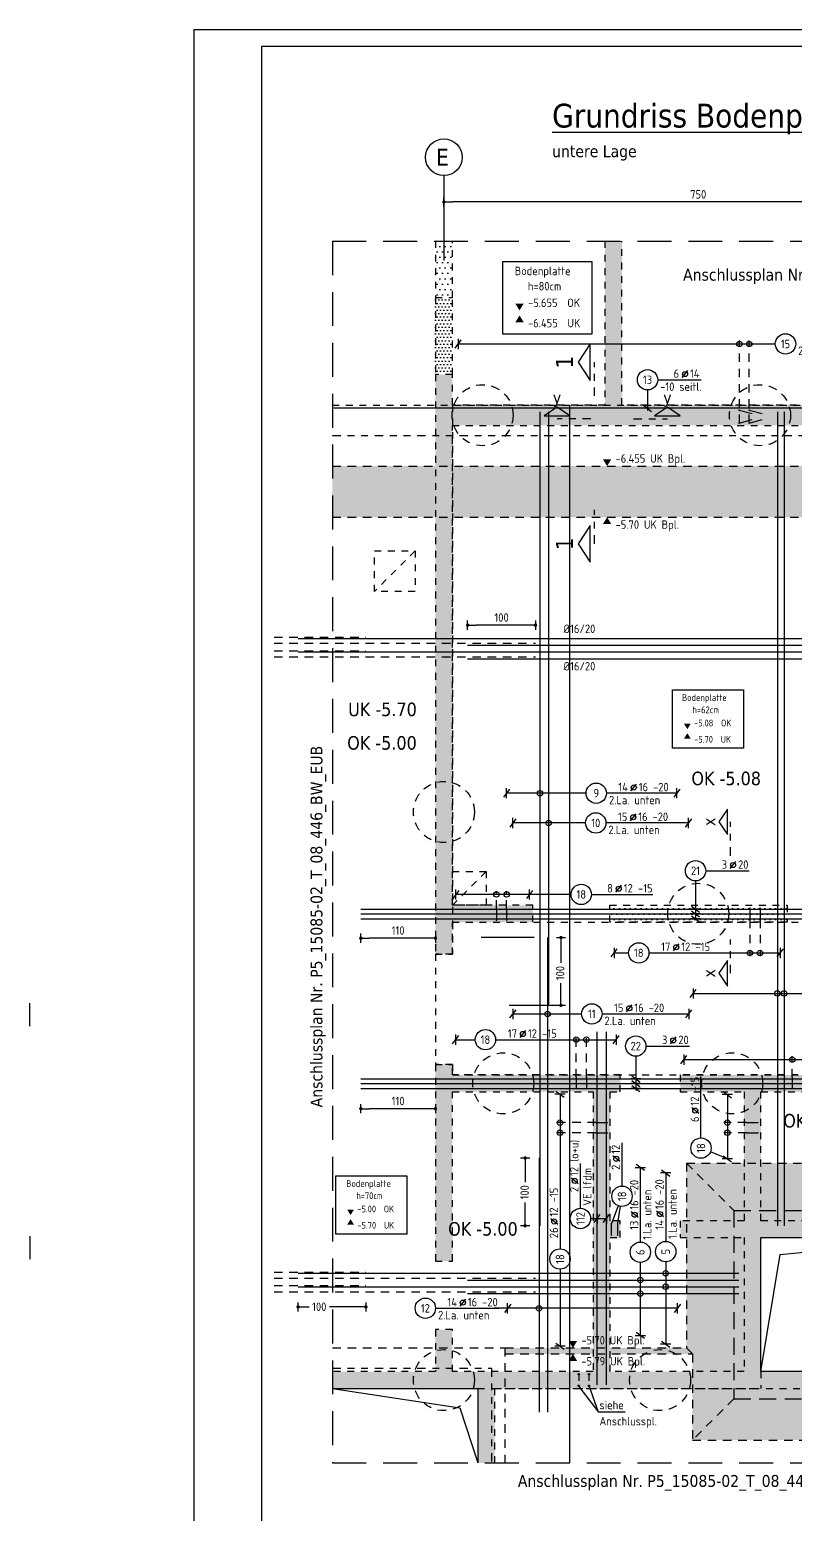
# Model space of a CAD drawing. Extents: x -28 to 85, y -37 to 54.
# Drawn here: x -2.42 to 8.87, y 20.16 to 42.05 of the extents above; entities that cross this region are included whole.
import ezdxf
from ezdxf.enums import TextEntityAlignment as Align

# ---------------------------------------------------------------- set-up
doc = ezdxf.new("R2010")
doc.units = 0
doc.header["$LTSCALE"] = 0.5
for name, pattern in [('AUSGEZOGEN', [1000.01, 1000, 0.01]), ('DASHDOTSMALL', [1.05, 0.5, -0.25, 0.05, -0.25]), ('DIVIDE2', [0.625, 0.25, -0.125, 0, -0.125, 0, -0.125]), ('DOT', [0.175, 0.05, -0.125]), ('GESTRICHELTX2', [1.5, 1, -0.5]), ('HIDDEN', [0.375, 0.25, -0.125]), ('HIDDEN2', [0.187, 0.125, -0.062]), ('PUNKT', [0.175, 0.05, -0.125]), ('STRICHPUNKT2', [0.55, 0.25, -0.125, 0.05, -0.125]), ('VERDECKT', [0.375, 0.25, -0.125]), ('VERDECKTX2', [0.75, 0.5, -0.25])]:
    doc.linetypes.add(name, pattern=pattern)
for name, color, linetype in [('ACHSEN', 7, 'Continuous'), ('AFB', 7, 'Continuous'), ('AFU', 7, 'Continuous'), ('BETON', 7, 'Continuous'), ('Brüstung 2.UG', 7, 'Continuous'), ('DRUEBER', 7, 'Continuous'), ('grau_dunkel', 7, 'Continuous'), ('grau_hell', 7, 'Continuous'), ('Gründungspfähle', 7, 'Continuous'), ('HILFE', 7, 'Continuous'), ('koten', 7, 'Continuous'), ('MASSE', 7, 'Continuous'), ('OBJEKT', 7, 'Continuous'), ('RAHMEN', 7, 'Continuous'), ('RND', 7, 'Continuous'), ('SCHNITTE', 7, 'Continuous'), ('SCHRAFF', 7, 'Continuous'), ('SFP_Achsen', 7, 'Continuous'), ('TEXT', 7, 'Continuous'), ('VERDECKT', 7, 'Continuous'), ('Versprung oberseitig', 7, 'Continuous')]:
    doc.layers.add(name, color=color, linetype=linetype)
doc.layers.add('NOPLOT', color=7, linetype='Continuous', plot=False)
doc.styles.add('helv', font='tahoma.ttf')
doc.styles.add('txt', font='isocp.shx')
doc.linetypes.add('AFU_50L', pattern='A,0.75,["/",Standard,S=0.2,R=0,X=-0.01,Y=-0.1],0.07,["/",Standard,S=0.2,R=0,X=-0.01,Y=-0.1],0.75', length=1.57)
doc.dimstyles.new('DOT_I', dxfattribs={"dimscale": 0.5, "dimtxt": 0.25, "dimasz": 0.25, "dimexe": 0.1, "dimexo": 0.3, "dimgap": 0.1, "dimtad": 1, "dimdec": 3, "dimzin": 3, "dimtxsty": 'txt', "dimblk": 'DOT', "dimblk1": 'DOT', "dimblk2": 'DOT', "dimsah": 1, "dimcen": 0.1, "dimse1": 1, "dimse2": 1, "dimazin": 0, "dimtfac": 1, "dimtdec": 4, "dimtix": 1, "dimtmove": 2, "dimatfit": 3, "dimfxl": 0, "dimtvp": 1, "dimtolj": 1, "dimtzin": 0, "dimarcsym": 0})
pattern_1 = [(0, (-2.69238, 6.23199), (0.0396875, 0.079375), [0, -0.079375])]

# ---------------------------------------------------------------- blocks, each defined once
blk = doc.blocks.new('okrd_o')
at = {"layer": 'koten', "color": 7, "linetype": 'Continuous'}
blk.add_solid([(-0.125, 0.202), (0.125, 0.202), (0, 0)], dxfattribs=at)
at = {"layer": 'koten', "style": 'txt'}
blk.add_attdef('OKRD', (0.25, 0.1), '', height=0.25, dxfattribs=at)
blk = doc.blocks.new('okrd_u')
at = {"layer": 'koten', "color": 7, "linetype": 'Continuous'}
blk.add_solid([(-0.125, -0.202), (0.125, -0.202), (0, 0)], dxfattribs=at)
at = {"layer": 'koten', "style": 'txt'}
blk.add_attdef('OKRD', (0.25, -0.35), '', height=0.25, dxfattribs=at)
blk = doc.blocks.new('lei_gre')
at = {"layer": 'RND', "color": 7, "linetype": 'Continuous'}
for p, q in [((-0.09, -0.12), (0.09, 0.12)), ((0, 0.15), (0, -0.15))]:
    blk.add_line(p, q, dxfattribs=at)
blk = doc.blocks.new('RND_LEI')
at = {"layer": 'RND', "color": 7, "linetype": 'Continuous'}
blk.add_line((1.022, 0.066), (1.19, 0.27), dxfattribs=at)
for centre, radius in [((0, 0), 0.3), ((1.106, 0.168), 0.075)]:
    blk.add_circle(centre, radius, dxfattribs=at)
at = {"layer": 'RND', "color": 7, "linetype": 'Continuous', "style": 'txt'}
blk.add_attdef('POSL', text='', height=0.25, dxfattribs=at).set_placement((0, 0), align=Align.MIDDLE)
blk.add_attdef('ANZ', text='', height=0.25, dxfattribs=at).set_placement((0.931, 0.057), align=Align.RIGHT)
for tag, p in [('DUM', (1.253, 0.057)), ('ABSTD', (1.674, 0.057)), ('POSTXT', (0.374, -0.327))]:
    blk.add_attdef(tag, p, '', height=0.25, dxfattribs=at)
blk = doc.blocks.new('DOT')
at = {"layer": 'MASSE', "color": 7, "linetype": 'Continuous'}
for p, q in [((0, 0), (-1, 0)), ((0, 0.54), (0, -0.54))]:
    blk.add_line(p, q, dxfattribs=at)
at = {"layer": 'MASSE', "color": 7, "linetype": 'Continuous', "const_width": 0.2}
blk.add_lwpolyline([(-0.1, 0, 1), (0.1, 0, 1)], format="xyb", close=True, dxfattribs=at)
blk = doc.blocks.new('*D26')
at = {"layer": 'Defpoints', "color": 0, "linetype": 'AUSGEZOGEN', "transparency": 16777216}
for p in [(5.414, 28.666), (5.414, 28.666), (5.414, 27.666)]:
    blk.add_point(p, dxfattribs=at)
at = {"layer": 'MASSE', "color": 0, "linetype": 'AUSGEZOGEN', "lineweight": -2, "transparency": 16777216}
for p, q in [((5.414, 28.541), (5.414, 28.293)), ((5.414, 27.791), (5.414, 27.992))]:
    blk.add_line(p, q, dxfattribs=at)
at = {"layer": 'MASSE', "color": 0, "linetype": 'AUSGEZOGEN', "lineweight": -2, "transparency": 16777216, "xscale": 0.125, "yscale": 0.125, "zscale": 0.125}
for p, rotation in [((5.414, 28.666), 90), ((5.414, 27.666), 270)]:
    blk.add_blockref('DOT', p, dxfattribs=dict(at, rotation=rotation))
at = {"layer": 'MASSE', "color": 0, "linetype": 'AUSGEZOGEN', "transparency": 16777216, "insert": (5.401, 28.142), "char_height": 0.125, "attachment_point": 5, "rotation": 90, "style": 'txt'}
blk.add_mtext('\\A1;100', dxfattribs=at)
blk = doc.blocks.new('*D27')
at = {"layer": 'Defpoints', "color": 0, "linetype": 'AUSGEZOGEN', "transparency": 16777216}
for p in [(4.885, 25.416), (4.885, 24.416), (4.885, 24.416)]:
    blk.add_point(p, dxfattribs=at)
at = {"layer": 'MASSE', "color": 0, "linetype": 'AUSGEZOGEN', "lineweight": -2, "transparency": 16777216}
for p, q in [((4.885, 25.291), (4.885, 25.06)), ((4.885, 24.541), (4.885, 24.76))]:
    blk.add_line(p, q, dxfattribs=at)
at = {"layer": 'MASSE', "color": 0, "linetype": 'AUSGEZOGEN', "lineweight": -2, "transparency": 16777216, "xscale": 0.125, "yscale": 0.125, "zscale": 0.125}
for p, rotation in [((4.885, 25.416), 90), ((4.885, 24.416), 270)]:
    blk.add_blockref('DOT', p, dxfattribs=dict(at, rotation=rotation))
at = {"layer": 'MASSE', "color": 0, "linetype": 'AUSGEZOGEN', "transparency": 16777216, "insert": (4.878, 24.91), "char_height": 0.125, "attachment_point": 5, "rotation": 90, "style": 'txt'}
blk.add_mtext('\\A1;100', dxfattribs=at)
blk = doc.blocks.new('*D28')
at = {"layer": 'Defpoints', "color": 0, "linetype": 'AUSGEZOGEN', "transparency": 16777216}
for p in [(3.688, 39.511), (3.688, 39.511), (11.188, 39.511)]:
    blk.add_point(p, dxfattribs=at)
at = {"layer": 'MASSE', "color": 0, "linetype": 'AUSGEZOGEN', "lineweight": -2, "transparency": 16777216}
blk.add_line((11.063, 39.511), (3.813, 39.511), dxfattribs=at)
at = {"layer": 'MASSE', "color": 0, "linetype": 'AUSGEZOGEN', "lineweight": -2, "transparency": 16777216, "xscale": 0.125, "yscale": 0.125, "zscale": 0.125, "rotation": 180}
blk.add_blockref('DOT', (3.688, 39.511), dxfattribs=at)
at = {"layer": 'MASSE', "color": 0, "linetype": 'AUSGEZOGEN', "lineweight": -2, "transparency": 16777216, "xscale": 0.125, "yscale": 0.125, "zscale": 0.125}
blk.add_blockref('DOT', (11.188, 39.511), dxfattribs=at)
at = {"layer": 'MASSE', "color": 0, "linetype": 'AUSGEZOGEN', "transparency": 16777216, "insert": (7.438, 39.623), "char_height": 0.125, "attachment_point": 5, "style": 'txt'}
blk.add_mtext('\\A1;750', dxfattribs=at)
blk = doc.blocks.new('*D33')
at = {"layer": 'Defpoints', "color": 0, "linetype": 'AUSGEZOGEN', "transparency": 16777216}
for p in [(4.038, 33.271), (4.038, 33.271), (5.038, 33.271)]:
    blk.add_point(p, dxfattribs=at)
at = {"layer": 'MASSE', "color": 0, "linetype": 'AUSGEZOGEN', "lineweight": -2, "transparency": 16777216}
blk.add_line((4.913, 33.271), (4.163, 33.271), dxfattribs=at)
at = {"layer": 'MASSE', "color": 0, "linetype": 'AUSGEZOGEN', "lineweight": -2, "transparency": 16777216, "xscale": 0.125, "yscale": 0.125, "zscale": 0.125, "rotation": 180}
blk.add_blockref('DOT', (4.038, 33.271), dxfattribs=at)
at = {"layer": 'MASSE', "color": 0, "linetype": 'AUSGEZOGEN', "lineweight": -2, "transparency": 16777216, "xscale": 0.125, "yscale": 0.125, "zscale": 0.125}
blk.add_blockref('DOT', (5.038, 33.271), dxfattribs=at)
at = {"layer": 'MASSE', "color": 0, "linetype": 'AUSGEZOGEN', "transparency": 16777216, "insert": (4.538, 33.384), "char_height": 0.125, "attachment_point": 5, "style": 'txt'}
blk.add_mtext('\\A1;100', dxfattribs=at)
blk = doc.blocks.new('*D36')
at = {"layer": 'Defpoints', "color": 0, "linetype": 'AUSGEZOGEN', "transparency": 16777216}
for p in [(2.463, 26.143), (2.463, 26.143), (3.563, 26.143)]:
    blk.add_point(p, dxfattribs=at)
at = {"layer": 'MASSE', "color": 0, "linetype": 'AUSGEZOGEN', "lineweight": -2, "transparency": 16777216}
blk.add_line((3.438, 26.143), (2.588, 26.143), dxfattribs=at)
at = {"layer": 'MASSE', "color": 0, "linetype": 'AUSGEZOGEN', "lineweight": -2, "transparency": 16777216, "xscale": 0.125, "yscale": 0.125, "zscale": 0.125, "rotation": 180}
blk.add_blockref('DOT', (2.463, 26.143), dxfattribs=at)
at = {"layer": 'MASSE', "color": 0, "linetype": 'AUSGEZOGEN', "lineweight": -2, "transparency": 16777216, "xscale": 0.125, "yscale": 0.125, "zscale": 0.125}
blk.add_blockref('DOT', (3.563, 26.143), dxfattribs=at)
at = {"layer": 'MASSE', "color": 0, "linetype": 'AUSGEZOGEN', "transparency": 16777216, "insert": (3.013, 26.256), "char_height": 0.125, "attachment_point": 5, "style": 'txt'}
blk.add_mtext('\\A1;110', dxfattribs=at)
blk = doc.blocks.new('*D37')
at = {"layer": 'Defpoints', "color": 0, "linetype": 'AUSGEZOGEN', "transparency": 16777216}
for p in [(2.463, 28.657), (2.463, 28.657), (3.563, 28.657)]:
    blk.add_point(p, dxfattribs=at)
at = {"layer": 'MASSE', "color": 0, "linetype": 'AUSGEZOGEN', "lineweight": -2, "transparency": 16777216}
blk.add_line((3.438, 28.657), (2.588, 28.657), dxfattribs=at)
at = {"layer": 'MASSE', "color": 0, "linetype": 'AUSGEZOGEN', "lineweight": -2, "transparency": 16777216, "xscale": 0.125, "yscale": 0.125, "zscale": 0.125, "rotation": 180}
blk.add_blockref('DOT', (2.463, 28.657), dxfattribs=at)
at = {"layer": 'MASSE', "color": 0, "linetype": 'AUSGEZOGEN', "lineweight": -2, "transparency": 16777216, "xscale": 0.125, "yscale": 0.125, "zscale": 0.125}
blk.add_blockref('DOT', (3.563, 28.657), dxfattribs=at)
at = {"layer": 'MASSE', "color": 0, "linetype": 'AUSGEZOGEN', "transparency": 16777216, "insert": (3.013, 28.77), "char_height": 0.125, "attachment_point": 5, "style": 'txt'}
blk.add_mtext('\\A1;110', dxfattribs=at)
blk = doc.blocks.new('*D43')
at = {"layer": 'Defpoints', "color": 0, "linetype": 'AUSGEZOGEN', "transparency": 16777216}
for p in [(1.538, 23.22), (1.538, 23.22), (2.538, 23.22)]:
    blk.add_point(p, dxfattribs=at)
at = {"layer": 'MASSE', "color": 0, "linetype": 'AUSGEZOGEN', "lineweight": -2, "transparency": 16777216}
for p, q in [((1.663, 23.22), (1.7, 23.22)), ((2.413, 23.22), (2, 23.22))]:
    blk.add_line(p, q, dxfattribs=at)
at = {"layer": 'MASSE', "color": 0, "linetype": 'AUSGEZOGEN', "lineweight": -2, "transparency": 16777216, "xscale": 0.125, "yscale": 0.125, "zscale": 0.125, "rotation": 180}
blk.add_blockref('DOT', (1.538, 23.22), dxfattribs=at)
at = {"layer": 'MASSE', "color": 0, "linetype": 'AUSGEZOGEN', "lineweight": -2, "transparency": 16777216, "xscale": 0.125, "yscale": 0.125, "zscale": 0.125}
blk.add_blockref('DOT', (2.538, 23.22), dxfattribs=at)
at = {"layer": 'MASSE', "color": 0, "linetype": 'AUSGEZOGEN', "transparency": 16777216, "insert": (1.85, 23.223), "char_height": 0.125, "attachment_point": 5, "style": 'txt'}
blk.add_mtext('\\A1;100', dxfattribs=at)
blk = doc.blocks.new('DINA0')
at = {"layer": 'RAHMEN'}
for p, q in [((0, 84.1), (0, 0)), ((118.9, 84.1), (0, 84.1))]:
    blk.add_line(p, q, dxfattribs=at)
at = {"layer": 'RAHMEN', "color": 5}
for p, q in [((118.4, 83.6), (2, 83.6)), ((2, 83.6), (2, 0.5))]:
    blk.add_line(p, q, dxfattribs=at)
blk = doc.blocks.new('SCHN-2')
at = {"layer": 'SCHNITTE', "color": 6, "linetype": 'Continuous'}
blk.add_lwpolyline([(0.378, 0.088), (0, 0.34), (-0.378, 0.088)], close=True, dxfattribs=at)
at = {"layer": 'SCHNITTE', "color": 1, "linetype": 'DASHDOTSMALL', "style": 'helv'}
blk.add_attdef('SCHN-2', text='', height=0.35, dxfattribs=at).set_placement((0, 0.45), align=Align.CENTER)
blk = doc.blocks.new('SCHN-1')
at = {"layer": 'SCHNITTE', "color": 5, "linetype": 'Continuous'}
blk.add_lwpolyline([(0.54, 0.125), (0, 0.485), (-0.54, 0.125)], close=True, dxfattribs=at)
at = {"layer": 'SCHNITTE', "color": 6, "linetype": 'Continuous', "style": 'helv'}
blk.add_attdef('SCHN-1', text='', height=0.5, dxfattribs=at).set_placement((0, 0.635), align=Align.CENTER)

msp = doc.modelspace()

# ---------------------------------------------------------------- hatches: boundary and pattern name
at = {"layer": 'Brüstung 2.UG', "linetype": 'DOT'}
h = msp.add_hatch(dxfattribs=at)
h.set_pattern_fill('DOTS', color=102, scale=0.8, double=1)
h.set_pattern_definition([(0, (-103.23666, 507.36526), (0.025, 0.05), [0, -0.05])])
h.paths.add_polyline_path([(3.81265, 38.10137), (3.56265, 38.10137), (3.56265, 36.96637), (3.81265, 36.96637)])
at = {"layer": 'grau_dunkel'}
h = msp.add_hatch(color=21, dxfattribs=at)
h.paths.add_polyline_path([(11.46265, 21.86637), (11.46265, 24.64137), (7.96265, 24.64137), (7.96265, 21.86637)])
h.paths.add_polyline_path([(8.36265, 24.24137), (8.36265, 22.26637), (11.06265, 22.26637), (11.06265, 24.24137)], flags=16)
at = {"layer": 'grau_hell'}
h = msp.add_hatch(color=9, dxfattribs=at)
h.paths.add_polyline_path([(14.58765, 35.61637), (15.34265, 34.86137), (15.34265, 36.51637), (14.58765, 36.51637)])
h.paths.add_polyline_path([(2.04278, 35.61637), (2.04278, 34.86137), (15.34265, 34.86137), (14.58765, 35.61637)])
h = msp.add_hatch(color=9, dxfattribs=at)
h.paths.add_polyline_path([(7.26265, 25.34137), (7.26265, 22.61638), (7.35265, 22.52638), (7.35265, 21.25637), (12.07265, 21.25637), (12.07265, 22.52638), (12.16265, 22.61638), (12.16265, 25.34137)])
h.paths.add_polyline_path([(7.96265, 24.64137), (7.96265, 21.86637), (11.46265, 21.86637), (11.46265, 24.64137)], flags=16)
h = msp.add_hatch(color=9, dxfattribs=at)
h.paths.add_polyline_path([(7.35265, 22.52638), (7.26265, 22.61638), (4.58765, 22.61637), (4.58765, 22.52637)])
h.paths.add_polyline_path([(12.16267, 22.6164), (12.07267, 22.5264), (17.58765, 22.5264), (17.58765, 22.6164)])
at = {"layer": 'SCHRAFF', "linetype": 'AUSGEZOGEN'}
h = msp.add_hatch(dxfattribs=at)
h.set_pattern_fill('DOTS', scale=0.05, double=1)
h.set_pattern_definition(pattern_1)
h.paths.add_polyline_path([(17.58765, 36.51637), (14.58765, 36.51637), (14.58765, 38.93271), (14.28765, 38.93271), (14.28765, 36.51637), (6.31265, 36.51637), (6.31265, 38.93271), (6.06265, 38.93271), (6.06265, 36.51637), (3.81265, 36.51637), (3.81265, 36.96637), (3.56265, 36.96637), (3.56265, 28.42137), (3.81265, 28.42137), (3.81265, 28.89137), (4.99765, 28.89137), (4.99765, 29.14137), (3.81265, 29.14137), (3.81265, 36.21637), (11.06265, 36.21637), (11.06265, 29.14137), (9.88265, 29.14137), (9.88265, 28.89137), (11.93265, 28.89137), (11.93265, 29.14137), (11.31265, 29.14137), (11.31265, 32.01637), (11.93265, 32.01637), (11.93265, 32.26637), (11.31265, 32.26637), (11.31265, 36.21637), (13.56265, 36.21637), (13.56265, 32.26637), (12.94265, 32.26637), (12.94265, 32.01637), (13.56265, 32.01637), (13.56265, 29.14137), (12.94265, 29.14137), (12.94265, 28.89137), (13.56265, 28.89137), (13.56265, 28.69137), (13.81265, 28.69137), (13.81265, 36.21637), (17.28765, 36.21637), (17.28765, 27.04137), (13.81265, 27.04137), (13.81265, 27.19137), (13.56265, 27.19137), (13.56265, 25.79137), (13.81265, 25.79137), (13.81265, 26.79137), (17.28765, 26.79137), (17.28765, 21.96637), (13.81265, 21.96637), (13.81265, 22.76637), (13.56265, 22.76637), (13.56265, 21.56637), (13.81265, 21.56637), (13.81265, 21.71637), (17.28765, 21.71637), (17.28765, 20.92047), (17.58765, 20.92047)])
h = msp.add_hatch(dxfattribs=at)
h.set_pattern_fill('DOTS', scale=0.05, double=1)
h.set_pattern_definition([(0, (-13.15895, 6.23199), (0.0396875, 0.079375), [0, -0.079375])])
h.paths.add_polyline_path([(3.81265, 38.93271), (3.56265, 38.93271), (3.56265, 38.10137), (3.81265, 38.10137)])
h = msp.add_hatch(dxfattribs=at)
h.set_pattern_fill('DOTS', scale=0.05, double=1)
h.set_pattern_definition(pattern_1)
h.paths.add_polyline_path([(8.74765, 29.14137), (6.13265, 29.14137), (6.13265, 28.89137), (8.74765, 28.89137)])
h = msp.add_hatch(dxfattribs=at)
h.set_pattern_fill('DOTS', scale=0.05, double=1)
h.set_pattern_definition(pattern_1)
h.paths.add_polyline_path([(11.31265, 26.64137), (7.17265, 26.64137), (7.17265, 26.39137), (8.11265, 26.39129), (8.11265, 24.49137), (7.17265, 24.49137), (7.17265, 24.24137), (8.11265, 24.24137), (8.11265, 22.26637), (6.13765, 22.26637), (6.13765, 24.24137), (6.28765, 24.24137), (6.28765, 24.49137), (6.13765, 24.49137), (6.13765, 26.39137), (6.28765, 26.39137), (6.28765, 26.64137), (3.81265, 26.64137), (3.81265, 26.79637), (3.56265, 26.79637), (3.56265, 23.89637), (3.81265, 23.89637), (3.81265, 26.39137), (5.88765, 26.39137), (5.88765, 22.26637), (3.81265, 22.26637), (3.81265, 22.88637), (3.56265, 22.88637), (3.56265, 22.26637), (2.04278, 22.26637), (2.04278, 22.01637), (4.18765, 22.01637), (4.18765, 20.92047), (4.43765, 20.92047), (4.43765, 22.01637), (11.06265, 22.01637), (11.06265, 20.92047), (11.31265, 20.92047), (11.31265, 22.72637), (11.06265, 22.72637), (11.06265, 22.26637), (8.36265, 22.26637), (8.36265, 24.24137), (11.06265, 24.24137), (11.06265, 23.77637), (11.31265, 23.77637), (11.31265, 24.64137), (11.06265, 24.64137), (11.06265, 24.49137), (8.36265, 24.49136), (8.36265, 26.39137), (11.06265, 26.39137), (11.06265, 25.52637), (11.31265, 25.52637)])

# ---------------------------------------------------------------- linework, layer by layer
at = {"layer": 'ACHSEN', "color": 140, "linetype": 'AUSGEZOGEN'}
msp.add_line((3.68765, 39.89818), (3.68765, 38.64547), dxfattribs=at)
at = {"layer": 'AFB', "color": 1, "linetype": 'DIVIDE2'}
for p, q in [((2.04278, 36.06637), (14.41265, 36.06637)), ((2.04278, 22.31637), (4.38765, 22.31637)), ((4.38765, 22.31637), (4.38765, 20.92047))]:
    msp.add_line(p, q, dxfattribs=at)
at = {"layer": 'AFU', "color": 8, "linetype": 'AFU_50L'}
msp.add_line((5.53765, 36.51637), (5.53765, 20.92047), dxfattribs=at)
at = {"layer": 'BETON', "color": 6, "linetype": 'AUSGEZOGEN'}
for p, q in [((2.04278, 22.01637), (4.18765, 22.01637)), ((4.18765, 22.01637), (4.18765, 20.92047))]:
    msp.add_line(p, q, dxfattribs=at)
msp.add_lwpolyline([(8.36265, 24.24137), (11.06265, 24.24137), (11.06265, 22.26637), (8.36265, 22.26637)], close=True, dxfattribs=at)
at = {"layer": 'Brüstung 2.UG', "color": 102, "linetype": 'DOT'}
for p, q in [((3.56265, 38.10137), (3.56265, 36.96637)), ((3.81265, 36.96637), (3.81265, 38.10137))]:
    msp.add_line(p, q, dxfattribs=at)
at = {"layer": 'DRUEBER', "color": 7, "linetype": 'PUNKT', "lineweight": -2}
for p, q in [((3.56265, 38.93271), (3.56265, 38.10137)), ((3.81265, 38.10137), (3.81265, 38.93271)), ((6.06265, 38.93271), (6.06265, 36.51637)), ((6.31265, 36.51637), (6.31265, 38.93271)), ((3.56265, 38.10137), (3.81265, 38.10137)), ((3.81265, 36.96637), (3.56265, 36.96637)), ((3.56265, 36.96637), (3.56265, 28.42137)), ((3.81265, 36.51637), (3.81265, 36.96637)), ((6.06265, 36.51637), (3.81265, 36.51637)), ((14.28765, 36.51637), (6.31265, 36.51637)), ((3.81265, 29.14137), (3.81265, 36.21637)), ((3.81265, 36.21637), (11.06265, 36.21637)), ((4.99765, 29.14137), (3.81265, 29.14137)), ((4.99765, 28.89137), (4.99765, 29.14137)), ((3.81265, 28.42137), (3.81265, 28.89137)), ((3.81265, 28.89137), (4.99765, 28.89137)), ((3.56265, 28.42137), (3.81265, 28.42137)), ((3.81265, 26.79637), (3.56265, 26.79637)), ((3.56265, 26.79637), (3.56265, 23.89637)), ((3.81265, 26.64137), (3.81265, 26.79637)), ((6.28765, 26.64137), (3.81265, 26.64137)), ((6.28765, 26.39137), (6.28765, 26.64137)), ((11.31265, 26.64137), (7.17265, 26.64137)), ((7.17265, 26.64137), (7.17265, 26.39137)), ((3.81265, 23.89637), (3.81265, 26.39137)), ((3.81265, 26.39137), (5.88765, 26.39137)), ((5.88765, 26.39137), (5.88765, 22.26637)), ((6.13765, 24.49137), (6.13765, 26.39137)), ((6.13765, 26.39137), (6.28765, 26.39137)), ((7.17265, 26.39137), (8.11265, 26.39129)), ((8.11265, 26.39129), (8.11265, 24.49137)), ((8.36265, 24.49136), (8.36265, 26.39137)), ((8.36265, 26.39137), (11.06265, 26.39137)), ((6.28765, 24.49137), (6.13765, 24.49137)), ((6.28765, 24.24137), (6.28765, 24.49137)), ((8.11265, 24.49137), (7.17265, 24.49137)), ((7.17265, 24.49137), (7.17265, 24.24137)), ((11.06265, 24.49137), (8.36265, 24.49136)), ((6.13765, 22.26637), (6.13765, 24.24137)), ((6.13765, 24.24137), (6.28765, 24.24137)), ((7.17265, 24.24137), (8.11265, 24.24137)), ((8.11265, 24.24137), (8.11265, 22.26637)), ((8.36265, 22.26637), (8.36265, 24.24137)), ((8.36265, 24.24137), (11.06265, 24.24137)), ((3.56265, 23.89637), (3.81265, 23.89637)), ((3.81265, 22.88637), (3.56265, 22.88637)), ((3.56265, 22.88637), (3.56265, 22.26637)), ((3.81265, 22.26637), (3.81265, 22.88637)), ((3.56265, 22.26637), (2.04278, 22.26637)), ((5.88765, 22.26637), (3.81265, 22.26637)), ((8.11265, 22.26637), (6.13765, 22.26637)), ((11.06265, 22.26637), (8.36265, 22.26637)), ((2.04278, 22.01637), (4.18765, 22.01637)), ((4.18765, 22.01637), (4.18765, 20.92047)), ((4.43765, 20.92047), (4.43765, 22.01637)), ((4.43765, 22.01637), (11.06265, 22.01637))]:
    msp.add_line(p, q, dxfattribs=at)
msp.add_lwpolyline([(6.13265, 29.14137), (8.74765, 29.14137), (8.74765, 28.89137), (6.13265, 28.89137)], close=True, dxfattribs=at)
at = {"layer": 'grau_dunkel', "color": 171, "linetype": 'DOT'}
for p, q in [((3.26265, 34.36637), (2.66265, 33.76637)), ((3.81265, 29.14137), (4.31265, 29.64137))]:
    msp.add_line(p, q, dxfattribs=at)
at = {"layer": 'Gründungspfähle', "color": 171, "linetype": 'VERDECKT'}
for centre in [(4.25885, 36.36637), (8.34825, 36.36637), (3.68765, 30.51637, 0.65), (7.43765, 29.01637), (4.56265, 26.51637), (7.93765, 26.51637), (3.68765, 22.14137), (6.87524, 22.14144)]:
    msp.add_circle(centre, 0.45, dxfattribs=at)
at = {"layer": 'HILFE', "color": 102, "linetype": 'GESTRICHELTX2'}
for p, q in [((2.04278, 38.93271), (15.99873, 38.93271)), ((2.04278, 38.93271), (2.04278, 20.92047)), ((2.04278, 20.92047), (19.03942, 20.92047))]:
    msp.add_line(p, q, dxfattribs=at)
at = {"layer": 'HILFE', "color": 102, "linetype": 'AUSGEZOGEN'}
for p, q in [((-2.41979, 27.35744), (-2.41979, 27.69744)), ((-2.41979, 24.26244), (-2.41979, 23.92244)), ((8.64779, 23.99182), (11.06262, 24.24137)), ((8.36245, 22.26637), (8.64779, 23.99182)), ((2.04278, 22.01637), (3.92392, 21.73148)), ((5.67879, 22.04504), (5.96524, 21.66816)), ((5.96524, 21.66816), (5.82902, 22.05503)), ((3.92392, 21.73148), (4.18765, 20.92047)), ((6.36007, 21.66816), (5.96524, 21.66816))]:
    msp.add_line(p, q, dxfattribs=at)
at = {"layer": 'NOPLOT', "color": 191, "linetype": 'AUSGEZOGEN'}
for p, q in [((5.01898, 28.66637), (4.23642, 28.66637)), ((5.43193, 27.66637), (4.64937, 27.66637))]:
    msp.add_line(p, q, dxfattribs=at)
at = {"layer": 'OBJEKT', "color": 1, "linetype": 'AUSGEZOGEN'}
for points in [[(4.5563, 38.63402), (5.86812, 38.63402), (5.86812, 37.55884), (4.5563, 37.55884)], [(7.05811, 32.31625), (8.10757, 32.31625), (8.10757, 31.45611), (7.05811, 31.45611)], [(2.09188, 25.1522), (3.14134, 25.1522), (3.14134, 24.29206), (2.09188, 24.29206)]]:
    msp.add_lwpolyline(points, close=True, dxfattribs=at)
at = {"layer": 'OBJEKT', "color": 7, "linetype": 'DOT'}
for points in [[(2.66265, 34.36637), (3.26265, 34.36637), (3.26265, 33.76637), (2.66265, 33.76637)], [(3.81265, 29.64137), (4.31265, 29.64137), (4.31265, 29.14137), (3.81265, 29.14137)]]:
    msp.add_lwpolyline(points, close=True, dxfattribs=at)
at = {"layer": 'RND', "color": 102, "linetype": 'VERDECKT'}
for p, q in [((8.04565, 36.25137), (8.04565, 37.46713)), ((8.1894, 36.25137), (8.1894, 37.46713)), ((4.46246, 29.09024), (4.46246, 29.35159)), ((4.61246, 29.09024), (4.61246, 29.35159)), ((8.19916, 28.93096), (8.19916, 28.38912)), ((8.34916, 28.93096), (8.34916, 28.38912)), ((5.63851, 26.60578), (5.63851, 27.20989)), ((5.78851, 26.60578), (5.78851, 27.20989)), ((8.82384, 26.60578), (8.82384, 26.91642)), ((5.92948, 25.93717), (5.34961, 25.93717)), ((8.14805, 25.93717), (7.81762, 25.93717)), ((5.92948, 25.78717), (5.34961, 25.78717)), ((8.15305, 25.78717), (7.81762, 25.78717))]:
    msp.add_line(p, q, dxfattribs=at)
at = {"layer": 'RND', "color": 7, "linetype": 'AUSGEZOGEN'}
for p, q in [((3.89648, 37.41713), (8.57452, 37.41713)), ((6.83988, 36.88854), (7.47988, 36.88854)), ((5.78465, 30.79359), (4.60948, 30.79359)), ((7.1229, 30.79359), (6.08465, 30.79359)), ((5.77691, 30.35517), (4.70451, 30.35517)), ((7.29193, 30.35517), (6.07691, 30.35517)), ((7.54761, 29.65067), (8.18761, 29.65067)), ((4.9491, 29.30159), (3.863, 29.30159)), ((5.56334, 29.30159), (4.9491, 29.30159)), ((5.86334, 29.30159), (6.76959, 29.30159)), ((6.19827, 28.43912), (6.41086, 28.43912)), ((6.71086, 28.43912), (8.64762, 28.43912)), ((7.36336, 27.84099), (9.63036, 27.84099)), ((4.70594, 27.53989), (5.71891, 27.53989)), ((6.01891, 27.53989), (7.29771, 27.53989)), ((3.86066, 27.15989), (4.14991, 27.15989)), ((4.44991, 27.15989), (6.22797, 27.15989)), ((6.66706, 27.0657), (7.30706, 27.0657)), ((7.22633, 26.86642), (9.61958, 26.86642)), ((7.47814, 25.71227), (7.47814, 26.61852)), ((5.39961, 26.35761), (5.39961, 24.07641)), ((7.86762, 26.34961), (7.86762, 25.40464)), ((6.31393, 25.00156), (6.31393, 25.64156)), ((7.86762, 25.40464), (7.61718, 25.50599)), ((5.70059, 24.67399), (5.70059, 25.33399)), ((6.58438, 24.17625), (6.58438, 25.27649)), ((6.95815, 25.19535), (6.95815, 24.18544)), ((6.58438, 22.7982), (6.58438, 23.87625)), ((6.95815, 23.88544), (6.95815, 22.66991)), ((5.39961, 23.77641), (5.39961, 22.64324)), ((3.5644, 23.20027), (4.49565, 23.20027)), ((4.62729, 23.20027), (4.43587, 23.20027)), ((7.13035, 23.20027), (4.62729, 23.20027))]:
    msp.add_line(p, q, dxfattribs=at)
at = {"layer": 'RND', "color": 102, "linetype": 'AUSGEZOGEN'}
for p, q in [((6.68988, 36.73854), (6.68988, 36.4358)), ((7.39761, 29.50067), (7.39761, 28.9206)), ((6.51706, 26.9157), (6.51706, 26.41142)), ((5.85059, 24.52399), (6.09093, 24.52399)), ((6.25904, 24.71197), (6.15675, 24.45187)), ((6.28912, 24.70363), (6.24765, 24.45649))]:
    msp.add_line(p, q, dxfattribs=at)
at = {"layer": 'RND', "color": 1, "linetype": 'AUSGEZOGEN'}
for points in [[(16.06265, 36.46798), (2.06265, 36.46798)], [(5.10236, 36.41637), (5.10236, 24.41637)], [(5.23094, 36.41637), (5.23094, 27.66637)], [(8.0394, 36.44111), (8.23258, 36.38935)], [(8.1894, 36.44111), (8.38258, 36.38935)], [(8.60449, 36.41637), (8.60449, 24.41637)], [(8.70449, 36.41637), (8.70449, 24.41637)], [(8.0394, 36.25137), (8.23258, 36.30314)], [(8.1894, 36.25137), (8.38258, 36.30314)], [(1.53765, 33.07657), (12.73765, 33.07657)], [(1.53765, 32.87657), (12.73765, 32.87657)], [(4.03765, 32.97657), (15.23765, 32.97657)], [(4.03765, 32.77657), (15.23765, 32.77657)], [(2.46265, 29.08412), (14.96265, 29.08412)], [(2.46265, 29.0147), (14.96265, 29.0147)], [(2.46265, 28.94196), (14.96265, 28.94196)], [(4.46246, 29.09024), (4.46246, 28.92023)], [(4.61246, 29.09024), (4.61246, 28.92023)], [(8.19916, 29.10098), (8.19916, 28.93096)], [(8.34916, 29.10098), (8.34916, 28.93096)], [(5.21552, 28.66637), (5.21552, 21.6664)], [(5.94709, 22.07251), (5.94709, 27.27693)], [(6.08318, 22.07251), (6.08318, 27.27693)], [(2.46265, 26.58412), (12.46265, 26.58412)], [(2.46265, 26.5147), (12.46265, 26.5147)], [(5.63851, 26.60578), (5.63851, 26.43577)], [(5.78851, 26.60578), (5.78851, 26.43577)], [(8.82384, 26.60578), (8.82384, 26.43577)], [(2.46265, 26.44196), (12.46265, 26.44196)], [(5.92948, 25.93717), (6.09949, 25.93717)], [(8.14805, 25.93717), (8.31807, 25.93717)], [(5.92948, 25.78717), (6.09949, 25.78717)], [(8.14805, 25.78717), (8.31807, 25.78717)], [(5.09036, 25.41637), (5.09036, 21.6664)], [(6.15524, 24.44776), (6.15524, 24.27775)], [(6.24741, 24.44776), (6.24741, 24.27775)], [(1.53765, 23.71649), (8.03765, 23.71649)], [(1.53765, 23.51649), (8.03765, 23.51649)], [(4.03765, 23.61649), (8.03765, 23.61649)], [(4.03765, 23.41649), (8.03765, 23.41649)]]:
    msp.add_lwpolyline(points, dxfattribs=at)
at = {"layer": 'RND', "color": 7, "linetype": 'AUSGEZOGEN'}
for points, const_width in [([(8.03315, 36.44111, 1), (8.04565, 36.44111, 1)], 0.0125), ([(8.18315, 36.44111, 1), (8.19565, 36.44111, 1)], 0.0125), ([(8.03315, 36.25137, 1), (8.04565, 36.25137, 1)], 0.0125), ([(8.18315, 36.25137, 1), (8.19565, 36.25137, 1)], 0.0125), ([(8.19916, 29.10598, 1), (8.19916, 29.09598, 1)], 0.01), ([(8.34916, 29.10598, 1), (8.34916, 29.09598, 1)], 0.01), ([(4.46246, 29.09524, 1), (4.46246, 29.08524, 1)], 0.01), ([(4.46246, 28.92523, 1), (4.46246, 28.91523, 1)], 0.01), ([(4.61246, 29.09524, 1), (4.61246, 29.08524, 1)], 0.01), ([(4.61246, 28.92523, 1), (4.61246, 28.91523, 1)], 0.01), ([(8.19916, 28.93596, 1), (8.19916, 28.92596, 1)], 0.01), ([(8.34916, 28.93596, 1), (8.34916, 28.92596, 1)], 0.01), ([(5.63851, 26.61078, 1), (5.63851, 26.60078, 1)], 0.01), ([(5.78851, 26.61078, 1), (5.78851, 26.60078, 1)], 0.01), ([(8.82384, 26.61078, 1), (8.82384, 26.60078, 1)], 0.01), ([(5.63851, 26.44077, 1), (5.63851, 26.43077, 1)], 0.01), ([(5.78851, 26.44077, 1), (5.78851, 26.43077, 1)], 0.01), ([(8.82384, 26.44077, 1), (8.82384, 26.43077, 1)], 0.01), ([(5.92448, 25.93717, 1), (5.93448, 25.93717, 1)], 0.01), ([(6.09449, 25.93717, 1), (6.10449, 25.93717, 1)], 0.01), ([(8.14305, 25.93717, 1), (8.15305, 25.93717, 1)], 0.01), ([(8.31307, 25.93717, 1), (8.32307, 25.93717, 1)], 0.01), ([(5.92448, 25.78717, 1), (5.93448, 25.78717, 1)], 0.01), ([(6.09449, 25.78717, 1), (6.10449, 25.78717, 1)], 0.01), ([(8.14305, 25.78717, 1), (8.15305, 25.78717, 1)], 0.01), ([(8.31307, 25.78717, 1), (8.32307, 25.78717, 1)], 0.01), ([(6.15524, 24.45276, 1), (6.15524, 24.44276, 1)], 0.01), ([(6.24741, 24.45276, 1), (6.24741, 24.44276, 1)], 0.01), ([(6.15524, 24.28275, 1), (6.15524, 24.27275, 1)], 0.01), ([(6.24741, 24.28275, 1), (6.24741, 24.27275, 1)], 0.01)]:
    msp.add_lwpolyline(points, format="xyb", close=True, dxfattribs=dict(at, const_width=const_width))
at = {"layer": 'RND', "color": 1, "linetype": 'HIDDEN'}
for points in [[(1.18285, 33.09457), (2.53765, 33.09457)], [(1.18285, 33.00365), (5.03765, 33.00365)], [(1.18285, 32.89457), (2.53765, 32.89457)], [(1.18285, 32.80365), (5.03765, 32.80365)], [(1.18285, 23.73449), (2.53765, 23.73449)], [(1.18285, 23.64357), (5.03765, 23.64357)], [(1.18285, 23.53449), (2.53765, 23.53449)], [(1.18285, 23.44357), (5.03765, 23.44357)]]:
    msp.add_lwpolyline(points, dxfattribs=at)
at = {"layer": 'RND', "color": 1, "linetype": 'HIDDEN2'}
for points in [[(5.67529, 22.22862), (5.67529, 22.0586)], [(5.82529, 22.22862), (5.82529, 22.0586)]]:
    msp.add_lwpolyline(points, dxfattribs=at)
at = {"layer": 'RND', "color": 7, "linetype": 'AUSGEZOGEN'}
for centre, radius in [((8.04565, 37.41713), 0.04), ((8.1894, 37.41713), 0.04), ((5.10236, 30.79359), 0.04), ((5.23094, 30.35517), 0.04), ((4.46246, 29.30159), 0.04), ((4.61246, 29.30159), 0.04), ((8.19916, 28.43912), 0.04), ((8.34916, 28.43912), 0.04), ((8.60449, 27.84099), 0.04), ((8.70449, 27.84099), 0.04), ((5.21552, 27.53989), 0.04), ((5.63851, 27.15989), 0.04), ((5.78851, 27.15989), 0.04), ((8.82384, 26.86642), 0.04), ((5.39961, 25.93717), 0.04), ((5.39961, 25.78717), 0.04), ((7.86762, 25.93717), 0.04), ((7.86762, 25.78717), 0.04), ((6.58438, 23.61649), 0.04), ((6.95815, 23.71649), 0.04), ((6.58438, 23.41649), 0.04), ((6.95815, 23.51649), 0.04), ((5.09036, 23.20027), 0.04), ((5.67529, 22.22862), 0.01), ((5.82529, 22.22862), 0.01), ((5.67529, 22.0586), 0.01), ((5.82529, 22.0586), 0.01)]:
    msp.add_circle(centre, radius, dxfattribs=at)
at = {"layer": 'SCHNITTE', "color": 5, "linetype": 'STRICHPUNKT2'}
for p, q in [((5.90896, 36.65008), (5.90896, 37.15008)), ((5.90896, 34.47068), (5.90896, 34.97068))]:
    msp.add_line(p, q, dxfattribs=at)
at = {"layer": 'SCHNITTE', "color": 6, "linetype": 'STRICHPUNKT2'}
for p, q in [((5.85564, 36.31316), (5.35564, 36.31316)), ((6.48346, 36.31316), (6.98346, 36.31316)), ((7.91308, 29.87168), (7.91308, 30.37168)), ((7.91308, 28.13835), (7.91308, 28.63835))]:
    msp.add_line(p, q, dxfattribs=at)
at = {"layer": 'SFP_Achsen', "color": 7, "linetype": 'AUSGEZOGEN'}
msp.add_circle((3.68765, 40.16866), 0.27048, dxfattribs=at)
at = {"layer": 'VERDECKT', "color": 7, "linetype": 'VERDECKT'}
for p, q in [((2.04278, 35.61637), (14.58765, 35.61637)), ((2.04278, 34.86137), (15.34265, 34.86137)), ((7.26265, 25.34137), (7.96265, 24.64137)), ((4.58765, 22.61637), (7.26265, 22.61638)), ((4.58765, 22.52637), (7.35265, 22.52638)), ((7.96265, 21.86656), (7.35265, 21.25637))]:
    msp.add_line(p, q, dxfattribs=at)
at = {"layer": 'VERDECKT', "color": 7, "linetype": 'HIDDEN'}
for p, q in [((7.26265, 25.34137), (12.16265, 25.34137)), ((7.26265, 25.34137), (7.26265, 22.61638)), ((2.04278, 22.61637), (4.58765, 22.61637)), ((4.58765, 22.61637), (4.58765, 20.92047)), ((7.35265, 22.52638), (7.26265, 22.61638)), ((7.35265, 22.52638), (7.35265, 21.25637)), ((7.35265, 21.25637), (12.07265, 21.25637))]:
    msp.add_line(p, q, dxfattribs=at)
at = {"layer": 'VERDECKT', "color": 7, "linetype": 'VERDECKTX2'}
for p, q in [((7.96265, 24.64137), (11.46265, 24.64137)), ((7.96265, 24.64137), (7.96265, 21.86637)), ((7.96265, 21.86637), (11.46265, 21.86637))]:
    msp.add_line(p, q, dxfattribs=at)
at = {"layer": 'Versprung oberseitig', "color": 1, "linetype": 'HIDDEN2'}
for p, q in [((2.04278, 36.51637), (14.28765, 36.51637)), ((3.81265, 36.51637), (3.81265, 28.89137)), ((3.81265, 28.89137), (11.31265, 28.89137)), ((3.81265, 28.89137), (3.81265, 28.42137)), ((3.56265, 28.42137), (3.56265, 26.79637)), ((3.81265, 28.42137), (3.56265, 28.42137)), ((3.56265, 26.79637), (3.81265, 26.79637)), ((3.81265, 26.79637), (3.81265, 26.64137)), ((3.81265, 26.64137), (11.31265, 26.64137)), ((8.36265, 22.26758), (8.36265, 22.01637)), ((4.18765, 22.01637), (8.36265, 22.01637))]:
    msp.add_line(p, q, dxfattribs=at)

# ---------------------------------------------------------------- block references
at = {"layer": 'koten', "color": 6, "linetype": 'AUSGEZOGEN'}
for name, p, xscale, yscale, zscale, values in [('okrd_o', (4.80292, 37.91181), 0.5, 0.5, 0.5, {'OKRD': '-5.655  OK'}), ('okrd_u', (4.80292, 37.83681), 0.5, 0.5, 0.5, {'OKRD': '-6.455  UK'}), ('okrd_o', (7.27749, 31.73849), 0.4, 0.4, 0.4, {'OKRD': '-5.08  OK'}), ('okrd_u', (7.27749, 31.67849), 0.4, 0.4, 0.4, {'OKRD': '-5.70  UK'}), ('okrd_o', (2.31126, 24.57444), 0.4, 0.4, 0.4, {'OKRD': '-5.00  OK'}), ('okrd_u', (2.31126, 24.51444), 0.4, 0.4, 0.4, {'OKRD': '-5.70  UK'})]:
    msp.add_blockref(name, p, dxfattribs=dict(at, xscale=xscale, yscale=yscale, zscale=zscale)).add_auto_attribs(values)
at = {"layer": 'koten', "color": 7, "linetype": 'AUSGEZOGEN', "xscale": 0.5, "yscale": 0.5, "zscale": 0.5}
for p, values in [((6.09384, 35.61637), {'OKRD': '-6.455 UK Bpl.'}), ((5.58927, 22.6164), {'OKRD': '-5.70 UK Bpl.'})]:
    msp.add_blockref('okrd_o', p, dxfattribs=at).add_auto_attribs(values)
at = {"layer": 'koten', "color": 7, "linetype": 'AUSGEZOGEN'}
ref = msp.add_blockref('okrd_o', (6.09384, 34.86137), dxfattribs=dict(at, xscale=-0.5, yscale=0.5, zscale=0.5, rotation=180))
ref.add_attrib('OKRD', '-5.70 UK Bpl.', (6.21884, 34.6915), dxfattribs={"height": 0.125, "style": 'txt'})
ref = msp.add_blockref('okrd_o', (5.58927, 22.5264), dxfattribs=dict(at, xscale=-0.5, yscale=0.5, zscale=0.5, rotation=180))
ref.add_attrib('OKRD', '-5.79 UK Bpl.', (5.71427, 22.35652), dxfattribs={"height": 0.125, "style": 'txt'})
at = {"layer": 'RAHMEN', "color": 7, "linetype": 'AUSGEZOGEN', "xscale": 0.5, "yscale": 0.5, "zscale": 0.5}
msp.add_blockref('DINA0', (0, 0), dxfattribs=at)
at = {"layer": 'RND', "color": 7, "linetype": 'AUSGEZOGEN', "xscale": 0.5, "yscale": 0.5, "zscale": 0.5}
for p in [(3.89648, 37.41713), (6.19827, 28.43912), (8.64762, 28.43912), (7.36336, 27.84099), (4.70594, 27.53989), (7.29771, 27.53989), (3.86066, 27.15989), (6.22797, 27.15989), (7.22633, 26.86642)]:
    msp.add_blockref('lei_gre', p, dxfattribs=at)
for p, values in [((8.72452, 37.41713), {'POSL': '15', 'DUM': '14', 'ANZ': '69', 'ABSTD': '-15', 'POSTXT': '2x'}), ((6.68988, 36.88854), {'POSL': '13', 'DUM': '14', 'ANZ': '6', 'POSTXT': '-10 seitl.'}), ((5.93465, 30.79359), {'POSL': '9', 'DUM': '16', 'ANZ': '14', 'ABSTD': '-20', 'POSTXT': '2.La. unten'}), ((5.92691, 30.35517), {'POSL': '10', 'DUM': '16', 'ANZ': '15', 'ABSTD': '-20', 'POSTXT': '2.La. unten'}), ((7.39761, 29.65067), {'POSL': '21', 'DUM': '20', 'ANZ': '3'}), ((5.71334, 29.30159), {'POSL': '18', 'DUM': '12', 'ANZ': '8', 'ABSTD': '-15'}), ((6.56086, 28.43912), {'POSL': '18', 'DUM': '12', 'ANZ': '17', 'ABSTD': '-15'}), ((5.86891, 27.53989), {'POSL': '11', 'DUM': '16', 'ANZ': '15', 'ABSTD': '-20', 'POSTXT': '2.La. unten'}), ((4.29991, 27.15989), {'POSL': '18', 'DUM': '12', 'ANZ': '17', 'ABSTD': '-15'}), ((6.51706, 27.0657), {'POSL': '22', 'DUM': '20', 'ANZ': '3'}), ((3.4144, 23.20027), {'POSL': '12', 'DUM': '16', 'ANZ': '14', 'ABSTD': '-20', 'POSTXT': '2.La. unten'})]:
    msp.add_blockref('RND_LEI', p, dxfattribs=at).add_auto_attribs(values)
at = {"layer": 'RND', "color": 102, "linetype": 'AUSGEZOGEN', "xscale": 0.5, "yscale": 0.5, "zscale": 0.5, "rotation": 270}
for p in [(6.68988, 36.46798), (7.39761, 29.08412), (7.39761, 29.0147), (7.39761, 28.94196), (6.51706, 26.58412), (6.51706, 26.5147), (6.51706, 26.44196)]:
    msp.add_blockref('lei_gre', p, dxfattribs=at)
at = {"layer": 'RND', "color": 7, "linetype": 'AUSGEZOGEN', "xscale": 0.5, "yscale": 0.5, "zscale": 0.5}
for p, rotation in [((4.60948, 30.79359), 180), ((7.1229, 30.79359), 180), ((4.70451, 30.35517), 180), ((7.29193, 30.35517), 180), ((3.863, 29.30159), 180), ((4.9491, 29.30159), 180), ((5.39961, 26.35761), 270), ((7.86762, 26.34961), 270), ((7.86762, 25.40464), 270), ((6.58438, 25.27649), 90), ((6.95815, 25.19535), 270), ((4.62729, 23.20027), 180), ((7.13035, 23.20027), 180), ((6.58438, 22.7982), 90), ((5.39961, 22.64324), 270), ((6.95815, 22.66991), 270)]:
    msp.add_blockref('lei_gre', p, dxfattribs=dict(at, rotation=rotation))
at = {"layer": 'RND', "color": 7, "linetype": 'AUSGEZOGEN', "xscale": 0.5, "yscale": 0.5, "zscale": 0.5, "rotation": 90}
for p, values in [((7.47814, 25.56227), {'POSL': '18', 'DUM': '12', 'ANZ': '6', 'ABSTD': '-15'}), ((5.70059, 24.52399), {'POSL': '112', 'DUM': '12', 'ANZ': '2', 'ABSTD': '(o+u)', 'POSTXT': 'VE lfdm'}), ((6.31393, 24.85156), {'POSL': '18', 'DUM': '12', 'ANZ': '2'}), ((5.39961, 23.92641), {'POSL': '18', 'DUM': '12', 'ANZ': '26', 'ABSTD': '-15'}), ((6.58438, 24.02625), {'POSL': '6', 'DUM': '16', 'ANZ': '13', 'ABSTD': '-20', 'POSTXT': '1.La. unten'}), ((6.95815, 24.03544), {'POSL': '5', 'DUM': '16', 'ANZ': '14', 'ABSTD': '-20', 'POSTXT': '1.La. unten'})]:
    msp.add_blockref('RND_LEI', p, dxfattribs=at).add_auto_attribs(values)
at = {"layer": 'RND', "color": 102, "linetype": 'AUSGEZOGEN', "xscale": 0.5, "yscale": 0.5, "zscale": 0.5}
for p in [(5.94709, 24.52399), (6.08318, 24.52399)]:
    msp.add_blockref('lei_gre', p, dxfattribs=at)
at = {"layer": 'SCHNITTE', "color": 5, "linetype": 'STRICHPUNKT2', "xscale": 0.5, "yscale": 0.5, "zscale": 0.5, "rotation": 90}
for p in [(5.90896, 37.15008), (5.90896, 34.47068)]:
    msp.add_blockref('SCHN-1', p, dxfattribs=at).add_auto_attribs({'SCHN-1': '1'})
at = {"layer": 'SCHNITTE', "color": 6, "linetype": 'STRICHPUNKT2', "xscale": 0.5, "yscale": 0.5, "zscale": 0.5}
for p in [(5.35564, 36.31316), (6.98346, 36.31316)]:
    msp.add_blockref('SCHN-2', p, dxfattribs=at).add_auto_attribs({'SCHN-2': 'y'})
at = {"layer": 'SCHNITTE', "color": 6, "linetype": 'STRICHPUNKT2', "xscale": 0.5, "yscale": 0.5, "zscale": 0.5, "rotation": 90}
for p in [(7.91308, 30.37168), (7.91308, 28.13835)]:
    msp.add_blockref('SCHN-2', p, dxfattribs=at).add_auto_attribs({'SCHN-2': 'x'})

# ---------------------------------------------------------------- texts
at = {"layer": 'NOPLOT', "color": 191, "linetype": 'Continuous', "style": 'txt'}
for p in [(5.45149, 33.15497), (5.45149, 32.60327)]:
    msp.add_text('%%C16/20', height=0.125, dxfattribs=at).set_placement(p)
at = {"layer": 'NOPLOT', "color": 191, "linetype": 'AUSGEZOGEN', "style": 'helv'}
for s, p in [('UK -5.70', (2.27545, 31.92982)), ('OK -5.00', (2.26194, 31.43577)), ('OK -5.08', (7.33701, 30.91183)), ('OK -5.00', (8.69124, 25.86545)), ('OK -5.00', (3.75057, 24.27097))]:
    msp.add_text(s, height=0.2, dxfattribs=at).set_placement(p)
at = {"layer": 'SFP_Achsen', "color": 6, "linetype": 'AUSGEZOGEN', "style": 'helv'}
msp.add_text('E', height=0.25, dxfattribs=at).set_placement((3.5736, 40.04428))
at = {"layer": 'TEXT', "color": 5, "linetype": 'AUSGEZOGEN', "style": 'helv'}
msp.add_text('%%UGrundriss Bodenplatte', height=0.35, dxfattribs=at).set_placement((5.28323, 40.60785))
at = {"layer": 'TEXT', "color": 1, "linetype": 'AUSGEZOGEN'}
for s, height, style, p in [('untere Lage', 0.175, 'helv', (5.28323, 40.17035)), ('Bodenplatte', 0.125, 'txt', (4.73178, 38.43082)), ('Anschlussplan Nr. P5_15085-02_T_08_444_BW_EUB', 0.175, 'helv', (7.21505, 38.35033)), ('h=80cm', 0.125, 'txt', (4.92506, 38.20543)), ('Bodenplatte', 0.1, 'txt', (7.1985, 32.1537)), ('h=62cm', 0.1, 'txt', (7.35312, 31.97339)), ('Bodenplatte', 0.1, 'txt', (2.24782, 24.98964)), ('h=70cm', 0.1, 'txt', (2.39589, 24.80933)), ('Anschlussplan Nr. P5_15085-02_T_08_448_BW_EUB', 0.175, 'helv', (4.77818, 20.5674))]:
    msp.add_text(s, height=height, dxfattribs=dict(at, style=style)).set_placement(p)
at = {"layer": 'TEXT', "color": 1, "linetype": 'AUSGEZOGEN', "style": 'helv'}
msp.add_text('Anschlussplan Nr. P5_15085-02_T_08_446_BW_EUB', height=0.175, rotation=90, dxfattribs=at).set_placement((1.89597, 26.16255))
at = {"layer": 'TEXT', "color": 7, "linetype": 'AUSGEZOGEN', "style": 'txt'}
for s, p in [('siehe', (5.98189, 21.711)), ('Anschlusspl.', (5.98189, 21.4735))]:
    msp.add_text(s, height=0.125, dxfattribs=at).set_placement(p)

# ---------------------------------------------------------------- dimensions: what is measured, and where the dimension line sits
at = {"layer": 'MASSE', "color": 7, "linetype": 'AUSGEZOGEN'}
for base, p1, p2, picture, middle in [((3.68765, 39.51054), (11.18765, 39.51054), (3.68765, 39.51054), '*D28', (7.43765, 39.62304)), ((4.03765, 33.27134), (5.03765, 33.27134), (4.03765, 33.27134), '*D33', (4.53765, 33.38384)), ((2.46265, 28.65728), (3.56265, 28.65728), (2.46265, 28.65728), '*D37', (3.01265, 28.76978)), ((2.46265, 26.14338), (3.56265, 26.14338), (2.46265, 26.14338), '*D36', (3.01265, 26.25588))]:
    dim = msp.add_linear_dim(base=base, p1=p1, p2=p2, dimstyle='DOT_I', override={"dimdec": 0, "dimlfac": 100}, dxfattribs=at)
    dim.commit()
    dim.dimension.update_dxf_attribs({"geometry": picture, "text_midpoint": middle})
for base, p1, p2, picture, middle in [((5.41394, 28.66637), (5.41394, 27.66637), (5.41394, 28.66637), '*D26', (5.40054, 28.14247)), ((4.88493, 24.41637), (4.88493, 25.41637), (4.88493, 24.41637), '*D27', (4.87772, 24.91037))]:
    dim = msp.add_linear_dim(base=base, p1=p1, p2=p2, angle=90, dimstyle='DOT_I', override={"dimdec": 0, "dimlfac": 100}, dxfattribs=at)
    dim.commit()
    dim.dimension.update_dxf_attribs({"geometry": picture, "text_midpoint": middle, "dimtype": 160})
dim = msp.add_linear_dim(base=(1.53765, 23.22022), p1=(2.53765, 23.22022), p2=(1.53765, 23.22022), dimstyle='DOT_I', override={"dimdec": 0, "dimlfac": 100}, dxfattribs=at)
dim.commit()
dim.dimension.update_dxf_attribs({"geometry": '*D43', "text_midpoint": (1.8496, 23.22305), "dimtype": 160})

doc.saveas('drawing.dxf')
